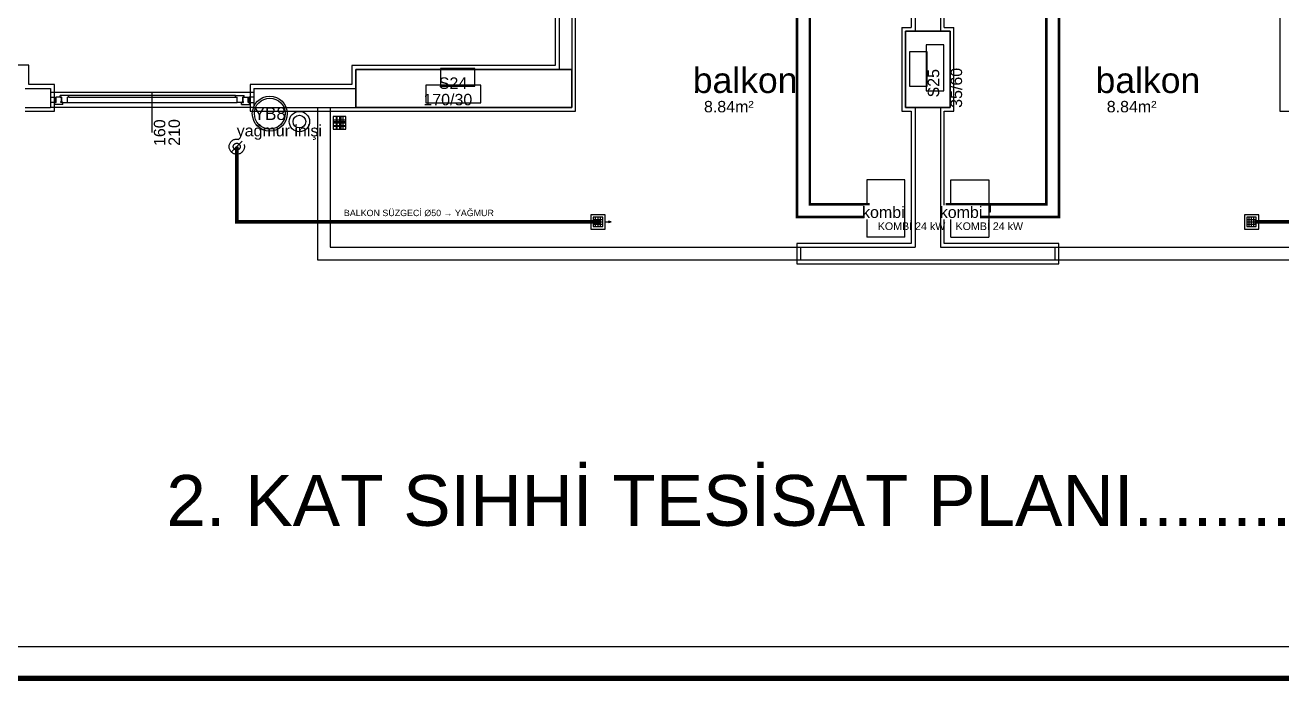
# Model space of a CAD drawing. Header units: centimetres. Extents: x -7420 to 31836, y -2 to 2802.
# Drawn here: x 13001 to 13989, y -2 to 514 of the extents above; entities that cross this region are included whole.
import ezdxf
from ezdxf.enums import TextEntityAlignment as Align

# ---------------------------------------------------------------- set-up
doc = ezdxf.new("R2010")
doc.units = ezdxf.units.CM
doc.linetypes.add('BASMA HATTI', pattern=[31, 25, -6])
doc.linetypes.add('YAGMUR HATTI', pattern=[36, 30, -6])
for name, color, linetype in [('ROTAS-CIHAZ', 135, 'CONTINUOUS'), ('ROTAS-KAT-ADI', 1, 'CONTINUOUS'), ('ROTAS-MIMARI', 8, 'CONTINUOUS'), ('ROTAS-MIMARI-KOLON', 8, 'CONTINUOUS'), ('ROTAS-MIMARI-YAZI', 8, 'CONTINUOUS'), ('ROTAS-PAFTA', 7, 'CONTINUOUS'), ('ROTAS-SICAKSU-BORU', 1, 'BASMA HATTI'), ('ROTAS-SOGUKSU-BORU', 5, 'CONTINUOUS'), ('ROTAS-TEFRIS', 15, 'CONTINUOUS'), ('ROTAS-YAGMUR-BORUSU', 3, 'YAGMUR HATTI'), ('ROTAS-YAGMUR-BORUSU-CAP', 3, 'CONTINUOUS')]:
    doc.layers.add(name, color=color, linetype=linetype)
doc.styles.add('ROTAS', font='arial.ttf')

# ---------------------------------------------------------------- blocks, each defined once
blk = doc.blocks.new('ROTAS-SUZGEC')
h = blk.add_hatch(color=256)
h.dxf.hatch_style = 1
h.paths.add_polyline_path([(5, 0), (3.71, 0.32), (3.71, -0.32)])
for p, q in [((-3.82, 1.18), (0.88, 1.18)), ((-2.65, -2.35), (-2.65, 2.35)), ((-1.47, -2.35), (-1.47, 2.35)), ((-0.29, -2.35), (-0.29, 2.35)), ((-3.82, 0), (0.88, 0)), ((-3.82, -1.18), (0.88, -1.18)), ((2.06, 0), (5, 0))]:
    blk.add_line(p, q)
for points in [[(-5, -3.53), (2.06, -3.53), (2.06, 3.53), (-5, 3.53)], [(-3.82, -2.35), (0.88, -2.35), (0.88, 2.35), (-3.82, 2.35)], [(5, 0), (3.71, 0.32), (3.71, -0.32)]]:
    blk.add_lwpolyline(points, close=True)
for tag, p in [('PSCP_001', (-1.25, 0.75)), ('PS_001', (-0.62, -0.5))]:
    blk.add_attdef(tag, p, '', height=1)
blk = doc.blocks.new('ROTAS-KOLON-NO-YAGMUR')
for radius in [27.5, 24.3]:
    blk.add_circle((0, 0), radius)
blk.add_attdef('K', text='', height=20).set_placement((0, 0), align=Align.MIDDLE_CENTER)

msp = doc.modelspace()

# ---------------------------------------------------------------- linework, layer by layer
at = {"layer": 'ROTAS-MIMARI'}
for p, q in [((13417.82, 846.24), (13417.82, 482.24)), ((13420.82, 849.24), (13420.82, 479.24)), ((13430.82, 559.24), (13430.82, 479.24)), ((13433.82, 446.24), (13433.82, 556.24)), ((13697.82, 556.24), (13697.82, 512.24)), ((13700.82, 559.24), (13700.82, 509.24)), ((13720.82, 559.24), (13720.82, 509.24)), ((13723.82, 512.24), (13723.82, 556.24)), ((13987.82, 556.24), (13987.82, 482.24)), ((13690.32, 512.24), (13690.32, 446.24)), ((13690.32, 512.24), (13697.82, 512.24)), ((13723.82, 512.24), (13731.32, 512.24)), ((13731.32, 446.24), (13731.32, 512.24)), ((13003.82, 482.42), (12933.82, 482.42)), ((13003.82, 467.24), (13003.82, 482.42)), ((13417.82, 482.24), (13257.82, 482.24)), ((13257.82, 482.24), (13257.82, 467.24)), ((13987.82, 482.24), (13987.82, 446.24)), ((13023.82, 467.24), (13003.82, 467.24)), ((13023.82, 446.24), (13023.82, 467.24)), ((13257.82, 467.24), (13177.82, 467.24)), ((13177.82, 467.24), (13177.82, 446.24)), ((13000.82, 464.24), (13020.82, 464.24)), ((13020.82, 464.24), (13020.82, 449.24)), ((13180.82, 461.05), (13020.82, 461.05)), ((13020.82, 461.05), (13020.82, 449.24)), ((13020.82, 457.24), (13024.82, 457.24)), ((13024.82, 457.24), (13024.82, 453.24)), ((13025.32, 453.04), (13025.32, 457.24)), ((13029.32, 457.24), (13025.32, 457.24)), ((13035.22, 458.64), (13028.42, 458.64)), ((13028.42, 457.24), (13028.42, 458.64)), ((13028.42, 457.24), (13029.62, 457.24)), ((13029.32, 454.04), (13029.32, 457.24)), ((13029.62, 454.04), (13029.62, 457.24)), ((13035.22, 457.24), (13034.02, 457.24)), ((13034.02, 453.04), (13034.02, 457.24)), ((13166.42, 458.64), (13035.22, 458.64)), ((13035.22, 457.24), (13035.22, 458.64)), ((13035.22, 457.24), (13166.42, 457.24)), ((13100.82, 429.6), (13100.82, 461.05)), ((13166.42, 457.24), (13166.42, 458.64)), ((13166.42, 458.64), (13173.22, 458.64)), ((13166.42, 457.24), (13167.62, 457.24)), ((13167.62, 453.04), (13167.62, 457.24)), ((13173.22, 457.24), (13172.02, 457.24)), ((13172.02, 454.04), (13172.02, 457.24)), ((13172.32, 457.24), (13176.32, 457.24)), ((13172.32, 454.04), (13172.32, 457.24)), ((13173.22, 457.24), (13173.22, 458.64)), ((13176.32, 453.04), (13176.32, 457.24)), ((13180.82, 457.24), (13176.82, 457.24)), ((13176.82, 457.24), (13176.82, 453.24)), ((13180.82, 464.24), (13260.82, 464.24)), ((13180.82, 464.24), (13180.82, 449.24)), ((13180.82, 461.05), (13180.82, 449.24)), ((13000.82, 449.24), (13020.82, 449.24)), ((13000.82, 446.24), (13023.82, 446.24)), ((13024.82, 453.24), (13020.82, 453.24)), ((13180.82, 449.24), (13020.82, 449.24)), ((13025.32, 453.04), (13024.12, 453.04)), ((13024.12, 451.64), (13024.12, 453.04)), ((13030.52, 451.64), (13024.12, 451.64)), ((13029.02, 453.04), (13029.02, 454.04)), ((13029.32, 454.04), (13029.02, 454.04)), ((13030.52, 453.04), (13029.02, 453.04)), ((13029.92, 454.04), (13029.62, 454.04)), ((13029.62, 453.04), (13029.62, 453.54)), ((13029.92, 453.54), (13029.62, 453.54)), ((13029.62, 453.04), (13034.02, 453.04)), ((13029.92, 453.54), (13029.92, 454.04)), ((13030.52, 451.64), (13030.52, 453.04)), ((13034.02, 453.04), (13167.62, 453.04)), ((13172.02, 453.04), (13167.62, 453.04)), ((13171.12, 451.64), (13171.12, 453.04)), ((13171.12, 453.04), (13172.62, 453.04)), ((13171.12, 451.64), (13177.52, 451.64)), ((13171.72, 453.54), (13171.72, 454.04)), ((13171.72, 454.04), (13172.02, 454.04)), ((13171.72, 453.54), (13172.02, 453.54)), ((13172.02, 453.04), (13172.02, 453.54)), ((13172.32, 454.04), (13172.62, 454.04)), ((13172.62, 453.04), (13172.62, 454.04)), ((13176.32, 453.04), (13177.52, 453.04)), ((13176.82, 453.24), (13180.82, 453.24)), ((13177.52, 451.64), (13177.52, 453.04)), ((13177.82, 446.24), (13260.82, 446.24)), ((13180.82, 449.24), (13260.82, 449.24)), ((13230.82, 449.24), (13230.82, 329.24)), ((13240.82, 449.24), (13240.82, 339.24)), ((13260.82, 446.24), (13433.82, 446.24)), ((13690.32, 446.24), (13697.82, 446.24)), ((13697.82, 446.24), (13697.82, 342.24)), ((13700.82, 449.24), (13700.82, 339.24)), ((13720.82, 449.24), (13720.82, 339.24)), ((13723.82, 342.24), (13723.82, 446.24)), ((13723.82, 446.24), (13731.32, 446.24)), ((13987.82, 446.24), (14160.82, 446.24)), ((13253.1, 442.11), (13243.1, 442.11)), ((13243.1, 442.11), (13243.1, 432.11)), ((13253.1, 442.11), (13243.1, 442.11)), ((13243.1, 442.11), (13243.1, 432.11)), ((13243.1, 439.64), (13253.1, 439.64)), ((13243.1, 438.11), (13253.1, 438.11)), ((13243.1, 437.11), (13253.1, 437.11)), ((13243.1, 435.11), (13253.1, 435.11)), ((13245.57, 442.11), (13245.57, 432.11)), ((13246.1, 442.11), (13246.1, 432.11)), ((13248.18, 442.11), (13248.18, 432.11)), ((13249.1, 442.11), (13249.1, 432.11)), ((13250.8, 442.11), (13250.8, 432.11)), ((13253.1, 432.11), (13253.1, 442.11)), ((13253.1, 432.11), (13253.1, 442.11)), ((13243.1, 434.58), (13253.1, 434.58)), ((13243.1, 432.11), (13253.1, 432.11)), ((13243.1, 432.11), (13253.1, 432.11)), ((13662.82, 392.24), (13662.82, 347.24)), ((13692.82, 392.24), (13662.82, 392.24)), ((13692.82, 347.24), (13692.82, 392.24)), ((13728.82, 347.24), (13728.82, 392.24)), ((13728.82, 392.24), (13758.82, 392.24)), ((13758.82, 392.24), (13758.83, 347.24)), ((13661.53, 367.24), (13661.53, 372.23)), ((13661.53, 372.23), (13662.82, 372.23)), ((13662.82, 367.24), (13661.53, 367.24)), ((13760.12, 372.23), (13758.83, 372.23)), ((13758.83, 367.24), (13760.12, 367.24)), ((13760.12, 367.24), (13760.12, 372.23)), ((13692.82, 347.24), (13662.82, 347.24)), ((13728.82, 347.24), (13758.83, 347.24)), ((13240.82, 339.24), (13610.82, 339.24)), ((13697.82, 342.24), (13607.82, 342.24)), ((13607.82, 342.24), (13607.82, 326.24)), ((13610.82, 339.24), (13610.82, 329.24)), ((13610.82, 339.24), (13700.82, 339.24)), ((13720.82, 339.24), (13810.82, 339.24)), ((13813.82, 342.24), (13723.82, 342.24)), ((13810.82, 339.24), (13810.82, 329.24)), ((13813.82, 326.24), (13813.82, 342.24)), ((13230.82, 329.24), (13610.82, 329.24)), ((13607.82, 326.24), (13813.82, 326.24)), ((13610.82, 329.24), (13810.82, 329.24))]:
    msp.add_line(p, q, dxfattribs=at)
for points in [[(13693.32, 449.24), (13693.32, 509.24)], [(13693.32, 509.24), (13728.32, 509.24)], [(13728.32, 509.24), (13728.32, 449.24)], [(13260.82, 449.24), (13260.82, 479.24)], [(13260.82, 479.24), (13430.82, 479.24)], [(13430.82, 479.24), (13430.82, 449.24)], [(13230.82, 449.24), (13230.82, 348.75)], [(13430.82, 449.24), (13260.82, 449.24)], [(13728.32, 449.24), (13693.32, 449.24)], [(13810.82, 339.24), (14180.82, 339.24)], [(13810.82, 329.24), (14190.82, 329.24)]]:
    msp.add_lwpolyline(points, dxfattribs=at)
for radius in [8, 5]:
    msp.add_circle((13216.55, 438.13), radius, dxfattribs=at)
at = {"layer": 'ROTAS-MIMARI-KOLON'}
for points in [[(13728.32, 509.24), (13693.32, 509.24), (13693.32, 449.24), (13728.32, 449.24), (13728.32, 509.24)], [(13723.42, 462.36), (13723.42, 498.48), (13709.45, 498.48), (13709.45, 462.36), (13723.42, 462.36)], [(13710.36, 466.01), (13710.36, 493.03), (13696.4, 493.03), (13696.4, 466.01), (13710.36, 466.01)], [(13430.82, 479.24), (13260.82, 479.24), (13260.82, 449.24), (13430.82, 449.24), (13430.82, 479.24)], [(13327.63, 465.92), (13354.66, 465.92), (13354.66, 479.88), (13327.63, 479.88), (13327.63, 465.92)], [(13316.11, 452.96), (13359.22, 452.96), (13359.22, 466.93), (13316.11, 466.93), (13316.11, 452.96)]]:
    msp.add_lwpolyline(points, dxfattribs=at)
at = {"layer": 'ROTAS-PAFTA'}
for points, const_width in [([(12500, 0), (15000, 0), (15000, 2800), (12500, 2800)], 4), ([(12525, 25), (14975, 25), (14975, 2775), (12525, 2775)], 1)]:
    msp.add_lwpolyline(points, close=True, dxfattribs=dict(at, const_width=const_width))
at = {"layer": 'ROTAS-SICAKSU-BORU', "const_width": 2}
for points in [[(13665, 363), (13608, 363), (13608, 685), (13672, 685), (13672, 707), (13670, 707), (13670, 695), (13484, 695), (13484, 939), (13432, 939), (13432, 1261), (13480, 1261), (13480, 1397), (13540, 1397), (13540, 1583), (13417, 1583)], [(13725, 373), (13804, 373), (13804, 601), (13816, 601), (13816, 735), (13786, 735), (13786, 711), (13762, 711), (13762, 687), (13708, 687), (13708, 833), (13876, 833), (13876, 1021), (13948, 1021), (13948, 1251)]]:
    msp.add_lwpolyline(points, dxfattribs=at)
at = {"layer": 'ROTAS-SOGUKSU-BORU', "const_width": 2}
for points in [[(13665, 373), (13618, 373), (13618, 675), (13682, 675), (13682, 717), (13660, 717), (13660, 705), (13494, 705), (13494, 949), (13442, 949), (13442, 1251), (13490, 1251), (13490, 1387), (13550, 1387), (13550, 1593), (13417, 1593)], [(13725, 363), (13814, 363), (13814, 591), (13826, 591), (13826, 745), (13776, 745), (13776, 721), (13752, 721), (13752, 697), (13718, 697), (13718, 823), (13886, 823), (13886, 1011), (13958, 1011), (13958, 1261)]]:
    msp.add_lwpolyline(points, dxfattribs=at)
at = {"layer": 'ROTAS-YAGMUR-BORUSU'}
msp.add_line((13163.07, 414.21), (13171.47, 422.61), dxfattribs=at)
at = {"layer": 'ROTAS-YAGMUR-BORUSU', "const_width": 3}
for points in [[(13453.82, 359.24), (13167.27, 359.24), (13167.27, 418.41)], [(13967.82, 359.24), (14219.24, 359.24), (14219.24, 418.54)]]:
    msp.add_lwpolyline(points, dxfattribs=at)
at = {"layer": 'ROTAS-YAGMUR-BORUSU'}
for radius in [6, 2.7]:
    msp.add_circle((13167.27, 418.41), radius, dxfattribs=at)

# ---------------------------------------------------------------- block references
at = {"layer": 'ROTAS-TEFRIS'}
ref = msp.add_blockref('ROTAS-KOLON-NO-YAGMUR', (13193.27, 444.41), dxfattribs=dict(at, xscale=0.5, yscale=0.5))
ref.add_attrib('K', 'YB8', dxfattribs={"height": 10}).set_placement((13193.27, 444.41), align=Align.MIDDLE_CENTER)
at = {"layer": 'ROTAS-TEFRIS', "xscale": 1.6, "yscale": 1.6}
for p in [(13453.82, 359.24), (13967.82, 359.24)]:
    msp.add_blockref('ROTAS-SUZGEC', p, dxfattribs=at)

# ---------------------------------------------------------------- texts
at = {"layer": 'ROTAS-KAT-ADI', "style": 'ROTAS'}
msp.add_text('2. KAT SIHHİ TESİSAT PLANI..........ÖLÇEK: 1 / 50', height=40, dxfattribs=at).set_placement((13750, 120), align=Align.CENTER)
at = {"layer": 'ROTAS-MIMARI-YAZI', "style": 'ROTAS'}
for s, height, p in [('balkon', 20, (13567.14, 470.66)), ('balkon', 20, (13883.95, 470.66)), ('S24', 9, (13337.38, 468.4)), ('170/30', 9, (13333.29, 455.45)), ('8.84m²', 9, (13554.34, 449.92)), ('8.84m²', 9, (13871.15, 449.92)), ('yağmur inişi', 9, (13200.76, 431.01))]:
    msp.add_text(s, height=height, dxfattribs=at).set_placement(p, align=Align.MIDDLE_CENTER)
for s, p in [('S25', (13715.3, 468.34)), ('35/60', (13733.3, 464.69)), ('160', (13106.57, 429.4)), ('210', (13118.07, 429.58))]:
    msp.add_text(s, height=9, rotation=90, dxfattribs=at).set_placement(p, align=Align.MIDDLE_CENTER)
at = {"layer": 'ROTAS-YAGMUR-BORUSU-CAP', "style": 'ROTAS'}
msp.add_text('BALKON SÜZGECİ Ø50 → YAĞMUR', height=5, dxfattribs=at).set_placement((13310.55, 362.24), align=Align.BOTTOM_CENTER)

# ---------------------------------------------------------------- next in the draw order: wipeouts: each hides what was drawn before it
for points in [[(13690.82, 361.32), (13660.92, 361.32), (13660.92, 372.32), (13690.82, 372.32)], [(13751.96, 361.32), (13722.06, 361.32), (13722.06, 372.32), (13751.96, 372.32)]]:
    msp.add_wipeout(points)

# ---------------------------------------------------------------- next in the draw order: texts
at = {"layer": 'ROTAS-CIHAZ', "style": 'ROTAS'}
for p in [(13671.49, 352.82), (13732.64, 352.82)]:
    msp.add_text('KOMBİ 24 kW', height=6, dxfattribs=at).set_placement(p)
at = {"layer": 'ROTAS-MIMARI-YAZI', "style": 'ROTAS'}
for p in [(13675.87, 366.82), (13737.01, 366.82)]:
    msp.add_text('kombi', height=9, dxfattribs=at).set_placement(p, align=Align.MIDDLE_CENTER)

doc.saveas('drawing.dxf')
